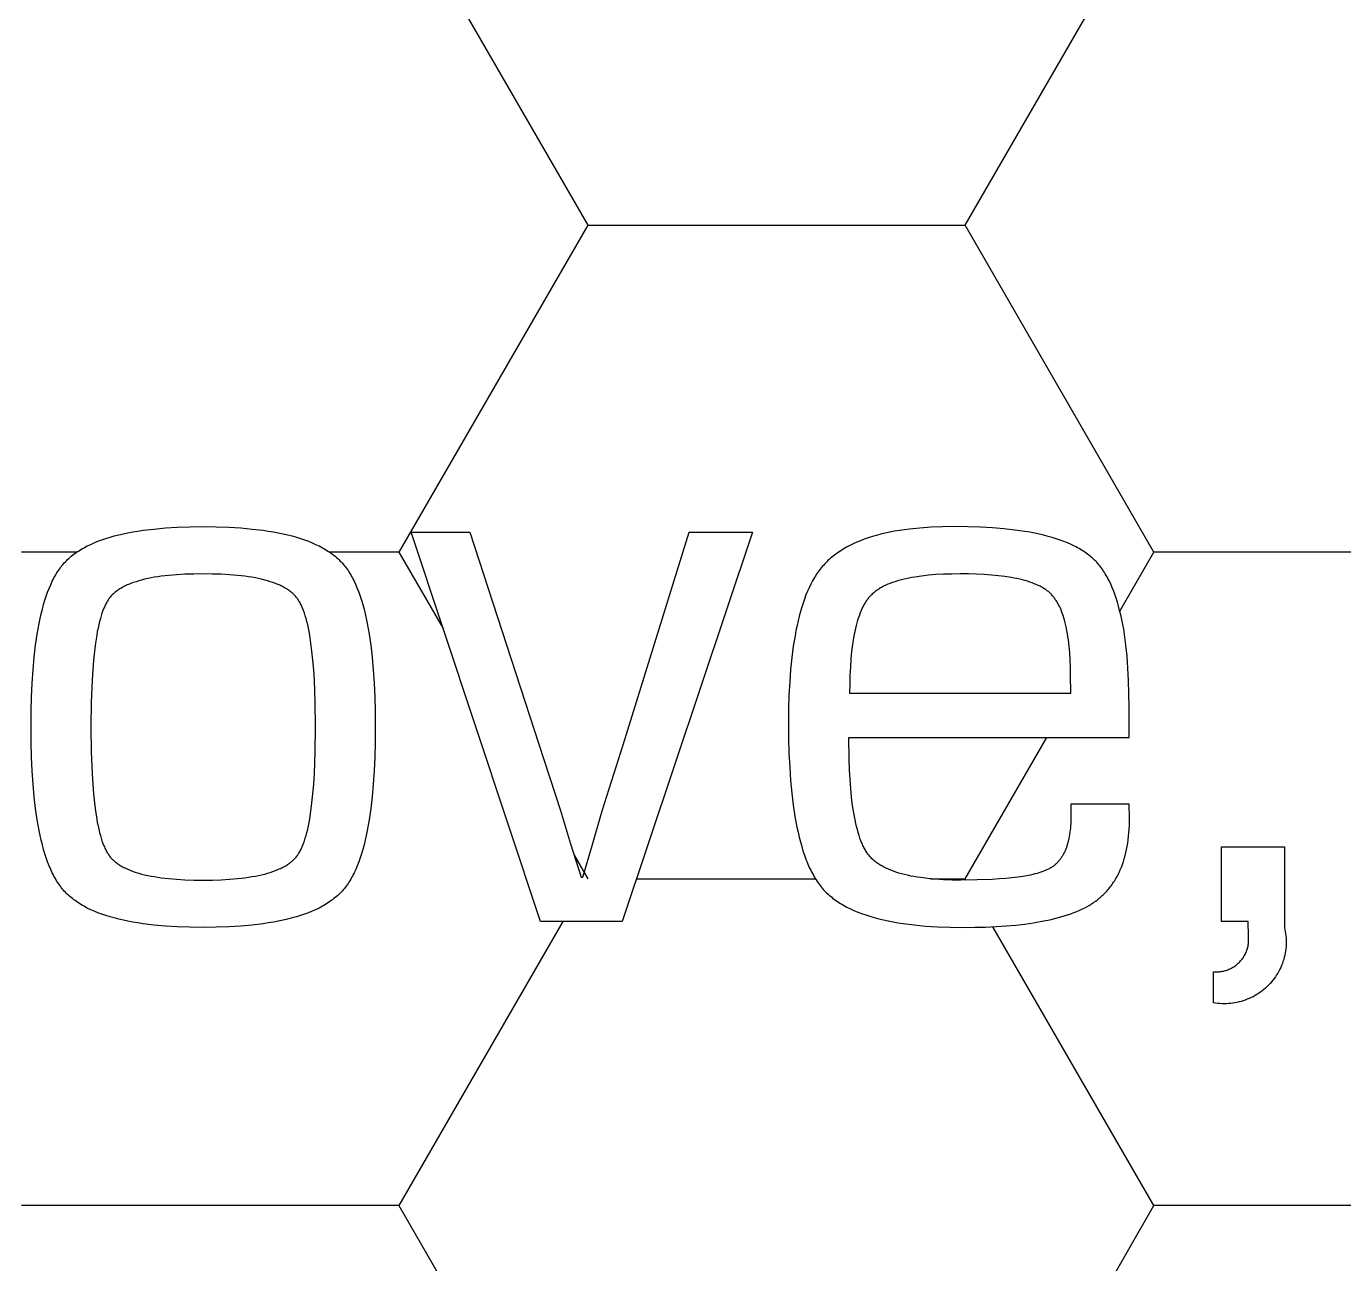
# Model space of a CAD drawing. Header units: millimetres. Extents: x 0 to 80, y 0 to 69.3.
# Drawn here: x 35.46 to 45.93, y 10.82 to 20.66 of the extents above; entities that cross this region are included whole.
import ezdxf

# ---------------------------------------------------------------- set-up
doc = ezdxf.new("R2010")
doc.units = ezdxf.units.MM
doc.header["$MEASUREMENT"] = 0
doc.layers.add('HEX_BACKGROUND', color=3, linetype='CONTINUOUS')
doc.layers.add('TEXT', color=5, linetype='CONTINUOUS')

msp = doc.modelspace()

# ---------------------------------------------------------------- linework, layer by layer
at = {"layer": 'HEX_BACKGROUND'}
for p, q in [((38.419, 21.68), (39.92, 19.08)), ((42.923, 19.08), (44.424, 21.68)), ((39.92, 19.08), (38.419, 16.48)), ((39.92, 19.08), (42.923, 19.08)), ((44.424, 16.48), (42.923, 19.08)), ((35.858, 16.48), (35.417, 16.48)), ((38.419, 16.48), (37.866, 16.48)), ((38.419, 16.48), (38.77, 15.872)), ((44.153, 16.01), (44.424, 16.48)), ((47.426, 16.48), (44.424, 16.48)), ((42.923, 13.88), (43.571, 15.003)), ((39.812, 14.067), (39.92, 13.88)), ((40.309, 13.88), (41.731, 13.88)), ((42.646, 13.88), (42.923, 13.88)), ((42.929, 13.869), (42.923, 13.88)), ((39.723, 13.539), (38.419, 11.28)), ((44.424, 11.28), (43.143, 13.499)), ((38.419, 11.28), (35.417, 11.28)), ((38.419, 11.28), (39.92, 8.68)), ((43.868, 10.317), (44.424, 11.28)), ((47.426, 11.28), (44.424, 11.28))]:
    msp.add_line(p, q, dxfattribs=at)
at = {"layer": 'TEXT'}
for p, q in [((36.384, 16.653), (36.47, 16.663)), ((36.47, 16.663), (36.561, 16.672)), ((36.561, 16.672), (36.656, 16.677)), ((36.656, 16.677), (36.756, 16.681)), ((36.756, 16.681), (36.861, 16.682)), ((36.861, 16.682), (36.966, 16.681)), ((36.966, 16.681), (37.066, 16.677)), ((37.066, 16.677), (37.161, 16.672)), ((37.161, 16.672), (37.252, 16.663)), ((37.252, 16.663), (37.338, 16.653)), ((42.48, 16.662), (42.439, 16.657)), ((42.563, 16.671), (42.48, 16.662)), ((42.651, 16.677), (42.563, 16.671)), ((42.743, 16.681), (42.651, 16.677)), ((42.839, 16.682), (42.743, 16.681)), ((42.944, 16.681), (42.839, 16.682)), ((43.044, 16.678), (42.944, 16.681)), ((43.14, 16.672), (43.044, 16.678)), ((43.23, 16.665), (43.14, 16.672)), ((43.317, 16.655), (43.23, 16.665)), ((35.968, 16.541), (35.996, 16.554)), ((35.996, 16.554), (36.025, 16.566)), ((36.025, 16.566), (36.056, 16.577)), ((36.056, 16.577), (36.088, 16.588)), ((36.088, 16.588), (36.121, 16.598)), ((36.121, 16.598), (36.155, 16.608)), ((36.155, 16.608), (36.19, 16.617)), ((36.19, 16.617), (36.227, 16.625)), ((36.227, 16.625), (36.264, 16.633)), ((36.264, 16.633), (36.303, 16.64)), ((36.303, 16.64), (36.343, 16.647)), ((36.343, 16.647), (36.384, 16.653)), ((37.338, 16.653), (37.38, 16.647)), ((37.38, 16.647), (37.42, 16.64)), ((37.42, 16.64), (37.459, 16.633)), ((37.459, 16.633), (37.497, 16.625)), ((37.497, 16.625), (37.533, 16.617)), ((37.533, 16.617), (37.569, 16.608)), ((37.569, 16.608), (37.603, 16.598)), ((37.603, 16.598), (37.636, 16.588)), ((37.636, 16.588), (37.668, 16.577)), ((37.668, 16.577), (37.699, 16.566)), ((37.699, 16.566), (37.728, 16.554)), ((37.728, 16.554), (37.756, 16.541)), ((39.544, 13.539), (38.517, 16.637)), ((38.517, 16.637), (38.983, 16.637)), ((38.983, 16.637), (39.531, 14.952)), ((41.232, 16.637), (40.195, 13.539)), ((40.202, 14.945), (40.727, 16.637)), ((40.727, 16.637), (41.232, 16.637)), ((42.06, 16.558), (42.032, 16.545)), ((42.09, 16.57), (42.06, 16.558)), ((42.12, 16.582), (42.09, 16.57)), ((42.152, 16.592), (42.12, 16.582)), ((42.184, 16.603), (42.152, 16.592)), ((42.217, 16.612), (42.184, 16.603)), ((42.252, 16.621), (42.217, 16.612)), ((42.287, 16.63), (42.252, 16.621)), ((42.324, 16.637), (42.287, 16.63)), ((42.361, 16.645), (42.324, 16.637)), ((42.4, 16.651), (42.361, 16.645)), ((42.439, 16.657), (42.4, 16.651)), ((43.398, 16.643), (43.317, 16.655)), ((43.437, 16.637), (43.398, 16.643)), ((43.475, 16.629), (43.437, 16.637)), ((43.512, 16.622), (43.475, 16.629)), ((43.548, 16.613), (43.512, 16.622)), ((43.582, 16.604), (43.548, 16.613)), ((43.615, 16.595), (43.582, 16.604)), ((43.647, 16.585), (43.615, 16.595)), ((43.678, 16.574), (43.647, 16.585)), ((43.708, 16.563), (43.678, 16.574)), ((43.737, 16.552), (43.708, 16.563)), ((35.812, 16.446), (35.822, 16.454)), ((35.822, 16.454), (35.833, 16.462)), ((35.833, 16.462), (35.844, 16.47)), ((35.844, 16.47), (35.855, 16.478)), ((35.855, 16.478), (35.866, 16.485)), ((35.866, 16.485), (35.878, 16.493)), ((35.878, 16.493), (35.89, 16.5)), ((35.89, 16.5), (35.902, 16.507)), ((35.902, 16.507), (35.915, 16.514)), ((35.915, 16.514), (35.927, 16.521)), ((35.927, 16.521), (35.94, 16.528)), ((35.94, 16.528), (35.968, 16.541)), ((37.756, 16.541), (37.784, 16.528)), ((37.784, 16.528), (37.797, 16.521)), ((37.797, 16.521), (37.81, 16.514)), ((37.81, 16.514), (37.822, 16.507)), ((37.822, 16.507), (37.835, 16.5)), ((37.835, 16.5), (37.846, 16.493)), ((37.846, 16.493), (37.858, 16.485)), ((37.858, 16.485), (37.87, 16.478)), ((37.87, 16.478), (37.881, 16.47)), ((37.881, 16.47), (37.891, 16.462)), ((37.891, 16.462), (37.902, 16.454)), ((37.902, 16.454), (37.912, 16.446)), ((41.883, 16.456), (41.872, 16.447)), ((41.894, 16.464), (41.883, 16.456)), ((41.905, 16.472), (41.894, 16.464)), ((41.917, 16.48), (41.905, 16.472)), ((41.929, 16.488), (41.917, 16.48)), ((41.941, 16.496), (41.929, 16.488)), ((41.953, 16.503), (41.941, 16.496)), ((41.966, 16.511), (41.953, 16.503)), ((41.978, 16.518), (41.966, 16.511)), ((42.005, 16.532), (41.978, 16.518)), ((42.032, 16.545), (42.005, 16.532)), ((43.765, 16.54), (43.737, 16.552)), ((43.791, 16.527), (43.765, 16.54)), ((43.804, 16.521), (43.791, 16.527)), ((43.816, 16.514), (43.804, 16.521)), ((43.828, 16.507), (43.816, 16.514)), ((43.84, 16.5), (43.828, 16.507)), ((43.852, 16.493), (43.84, 16.5)), ((43.863, 16.486), (43.852, 16.493)), ((43.874, 16.479), (43.863, 16.486)), ((43.885, 16.471), (43.874, 16.479)), ((43.896, 16.464), (43.885, 16.471)), ((43.906, 16.456), (43.896, 16.464)), ((43.916, 16.448), (43.906, 16.456)), ((35.718, 16.344), (35.726, 16.354)), ((35.726, 16.354), (35.733, 16.365)), ((35.733, 16.365), (35.741, 16.374)), ((35.741, 16.374), (35.749, 16.384)), ((35.749, 16.384), (35.757, 16.393)), ((35.757, 16.393), (35.766, 16.402)), ((35.766, 16.402), (35.774, 16.411)), ((35.774, 16.411), (35.783, 16.42)), ((35.783, 16.42), (35.793, 16.429)), ((35.793, 16.429), (35.802, 16.437)), ((35.802, 16.437), (35.812, 16.446)), ((37.912, 16.446), (37.922, 16.437)), ((37.922, 16.437), (37.932, 16.429)), ((37.932, 16.429), (37.941, 16.42)), ((37.941, 16.42), (37.95, 16.411)), ((37.95, 16.411), (37.959, 16.402)), ((37.959, 16.402), (37.967, 16.393)), ((37.967, 16.393), (37.975, 16.384)), ((37.975, 16.384), (37.983, 16.374)), ((37.983, 16.374), (37.991, 16.365)), ((37.991, 16.365), (37.999, 16.354)), ((37.999, 16.354), (38.006, 16.344)), ((41.778, 16.354), (41.77, 16.344)), ((41.786, 16.364), (41.778, 16.354)), ((41.795, 16.374), (41.786, 16.364)), ((41.804, 16.384), (41.795, 16.374)), ((41.813, 16.394), (41.804, 16.384)), ((41.822, 16.403), (41.813, 16.394)), ((41.831, 16.412), (41.822, 16.403)), ((41.841, 16.421), (41.831, 16.412)), ((41.851, 16.43), (41.841, 16.421)), ((41.862, 16.439), (41.851, 16.43)), ((41.872, 16.447), (41.862, 16.439)), ((43.925, 16.44), (43.916, 16.448)), ((43.934, 16.432), (43.925, 16.44)), ((43.944, 16.424), (43.934, 16.432)), ((43.952, 16.415), (43.944, 16.424)), ((43.961, 16.407), (43.952, 16.415)), ((43.969, 16.398), (43.961, 16.407)), ((43.977, 16.389), (43.969, 16.398)), ((43.985, 16.379), (43.977, 16.389)), ((43.993, 16.37), (43.985, 16.379)), ((44.001, 16.36), (43.993, 16.37)), ((44.008, 16.35), (44.001, 16.36)), ((44.016, 16.339), (44.008, 16.35)), ((35.649, 16.22), (35.662, 16.247)), ((35.662, 16.247), (35.669, 16.261)), ((35.669, 16.261), (35.675, 16.274)), ((35.675, 16.274), (35.682, 16.286)), ((35.682, 16.286), (35.689, 16.298)), ((35.689, 16.298), (35.696, 16.31)), ((35.696, 16.31), (35.703, 16.322)), ((35.703, 16.322), (35.711, 16.333)), ((35.711, 16.333), (35.718, 16.344)), ((36.328, 16.244), (36.306, 16.237)), ((36.35, 16.251), (36.328, 16.244)), ((36.372, 16.257), (36.35, 16.251)), ((36.396, 16.263), (36.372, 16.257)), ((36.421, 16.269), (36.396, 16.263)), ((36.447, 16.274), (36.421, 16.269)), ((36.473, 16.279), (36.447, 16.274)), ((36.5, 16.283), (36.473, 16.279)), ((36.529, 16.287), (36.5, 16.283)), ((36.588, 16.294), (36.529, 16.287)), ((36.651, 16.299), (36.588, 16.294)), ((36.717, 16.303), (36.651, 16.299)), ((36.787, 16.305), (36.717, 16.303)), ((36.861, 16.306), (36.787, 16.305)), ((36.935, 16.305), (36.861, 16.306)), ((37.005, 16.303), (36.935, 16.305)), ((37.072, 16.299), (37.005, 16.303)), ((37.135, 16.294), (37.072, 16.299)), ((37.194, 16.287), (37.135, 16.294)), ((37.223, 16.283), (37.194, 16.287)), ((37.25, 16.279), (37.223, 16.283)), ((37.277, 16.274), (37.25, 16.279)), ((37.302, 16.269), (37.277, 16.274)), ((37.327, 16.263), (37.302, 16.269)), ((37.351, 16.257), (37.327, 16.263)), ((37.374, 16.251), (37.351, 16.257)), ((37.396, 16.244), (37.374, 16.251)), ((37.417, 16.237), (37.396, 16.244)), ((38.006, 16.344), (38.014, 16.333)), ((38.014, 16.333), (38.021, 16.322)), ((38.021, 16.322), (38.028, 16.31)), ((38.028, 16.31), (38.035, 16.298)), ((38.035, 16.298), (38.042, 16.286)), ((38.042, 16.286), (38.049, 16.274)), ((38.049, 16.274), (38.056, 16.261)), ((38.056, 16.261), (38.062, 16.247)), ((38.062, 16.247), (38.075, 16.22)), ((41.709, 16.25), (41.695, 16.224)), ((41.716, 16.263), (41.709, 16.25)), ((41.723, 16.276), (41.716, 16.263)), ((41.731, 16.288), (41.723, 16.276)), ((41.738, 16.3), (41.731, 16.288)), ((41.746, 16.311), (41.738, 16.3)), ((41.754, 16.322), (41.746, 16.311)), ((41.762, 16.333), (41.754, 16.322)), ((41.77, 16.344), (41.762, 16.333)), ((42.364, 16.244), (42.344, 16.237)), ((42.384, 16.25), (42.364, 16.244)), ((42.406, 16.256), (42.384, 16.25)), ((42.427, 16.262), (42.406, 16.256)), ((42.45, 16.267), (42.427, 16.262)), ((42.474, 16.272), (42.45, 16.267)), ((42.498, 16.277), (42.474, 16.272)), ((42.523, 16.281), (42.498, 16.277)), ((42.575, 16.289), (42.523, 16.281)), ((42.63, 16.295), (42.575, 16.289)), ((42.689, 16.3), (42.63, 16.295)), ((42.75, 16.303), (42.689, 16.3)), ((42.814, 16.305), (42.75, 16.303)), ((42.882, 16.306), (42.814, 16.305)), ((42.949, 16.306), (42.882, 16.306)), ((43.013, 16.304), (42.949, 16.306)), ((43.074, 16.301), (43.013, 16.304)), ((43.132, 16.297), (43.074, 16.301)), ((43.187, 16.291), (43.132, 16.297)), ((43.239, 16.285), (43.187, 16.291)), ((43.288, 16.277), (43.239, 16.285)), ((43.311, 16.273), (43.288, 16.277)), ((43.334, 16.268), (43.311, 16.273)), ((43.356, 16.264), (43.334, 16.268)), ((43.377, 16.258), (43.356, 16.264)), ((43.397, 16.253), (43.377, 16.258)), ((43.417, 16.247), (43.397, 16.253)), ((43.436, 16.241), (43.417, 16.247)), ((43.454, 16.235), (43.436, 16.241)), ((44.023, 16.328), (44.016, 16.339)), ((44.03, 16.317), (44.023, 16.328)), ((44.037, 16.306), (44.03, 16.317)), ((44.044, 16.294), (44.037, 16.306)), ((44.051, 16.282), (44.044, 16.294)), ((44.058, 16.27), (44.051, 16.282)), ((44.064, 16.257), (44.058, 16.27)), ((44.077, 16.231), (44.064, 16.257)), ((35.614, 16.129), (35.625, 16.161)), ((35.625, 16.161), (35.637, 16.191)), ((35.637, 16.191), (35.649, 16.22)), ((36.139, 16.14), (36.133, 16.134)), ((36.145, 16.145), (36.139, 16.14)), ((36.151, 16.151), (36.145, 16.145)), ((36.157, 16.156), (36.151, 16.151)), ((36.163, 16.161), (36.157, 16.156)), ((36.17, 16.167), (36.163, 16.161)), ((36.177, 16.172), (36.17, 16.167)), ((36.184, 16.177), (36.177, 16.172)), ((36.191, 16.182), (36.184, 16.177)), ((36.199, 16.186), (36.191, 16.182)), ((36.206, 16.191), (36.199, 16.186)), ((36.214, 16.196), (36.206, 16.191)), ((36.223, 16.2), (36.214, 16.196)), ((36.231, 16.205), (36.223, 16.2)), ((36.24, 16.209), (36.231, 16.205)), ((36.249, 16.213), (36.24, 16.209)), ((36.258, 16.218), (36.249, 16.213)), ((36.267, 16.222), (36.258, 16.218)), ((36.286, 16.23), (36.267, 16.222)), ((36.306, 16.237), (36.286, 16.23)), ((37.438, 16.23), (37.417, 16.237)), ((37.457, 16.222), (37.438, 16.23)), ((37.466, 16.218), (37.457, 16.222)), ((37.476, 16.213), (37.466, 16.218)), ((37.484, 16.209), (37.476, 16.213)), ((37.493, 16.205), (37.484, 16.209)), ((37.502, 16.2), (37.493, 16.205)), ((37.51, 16.196), (37.502, 16.2)), ((37.518, 16.191), (37.51, 16.196)), ((37.526, 16.186), (37.518, 16.191)), ((37.533, 16.182), (37.526, 16.186)), ((37.54, 16.177), (37.533, 16.182)), ((37.548, 16.172), (37.54, 16.177)), ((37.554, 16.167), (37.548, 16.172)), ((37.561, 16.161), (37.554, 16.167)), ((37.568, 16.156), (37.561, 16.161)), ((37.574, 16.151), (37.568, 16.156)), ((37.58, 16.145), (37.574, 16.151)), ((37.585, 16.14), (37.58, 16.145)), ((37.591, 16.134), (37.585, 16.14)), ((38.075, 16.22), (38.087, 16.191)), ((38.087, 16.191), (38.099, 16.161)), ((38.099, 16.161), (38.11, 16.129)), ((41.656, 16.138), (41.644, 16.106)), ((41.669, 16.168), (41.656, 16.138)), ((41.681, 16.196), (41.669, 16.168)), ((41.695, 16.224), (41.681, 16.196)), ((42.172, 16.135), (42.167, 16.13)), ((42.178, 16.14), (42.172, 16.135)), ((42.183, 16.146), (42.178, 16.14)), ((42.189, 16.151), (42.183, 16.146)), ((42.195, 16.156), (42.189, 16.151)), ((42.201, 16.161), (42.195, 16.156)), ((42.207, 16.166), (42.201, 16.161)), ((42.214, 16.171), (42.207, 16.166)), ((42.221, 16.176), (42.214, 16.171)), ((42.228, 16.18), (42.221, 16.176)), ((42.235, 16.185), (42.228, 16.18)), ((42.242, 16.19), (42.235, 16.185)), ((42.249, 16.194), (42.242, 16.19)), ((42.257, 16.198), (42.249, 16.194)), ((42.265, 16.203), (42.257, 16.198)), ((42.273, 16.207), (42.265, 16.203)), ((42.29, 16.215), (42.273, 16.207)), ((42.307, 16.223), (42.29, 16.215)), ((42.325, 16.23), (42.307, 16.223)), ((42.344, 16.237), (42.325, 16.23)), ((43.471, 16.228), (43.454, 16.235)), ((43.488, 16.221), (43.471, 16.228)), ((43.504, 16.214), (43.488, 16.221)), ((43.512, 16.21), (43.504, 16.214)), ((43.519, 16.207), (43.512, 16.21)), ((43.526, 16.203), (43.519, 16.207)), ((43.534, 16.199), (43.526, 16.203)), ((43.54, 16.195), (43.534, 16.199)), ((43.547, 16.191), (43.54, 16.195)), ((43.554, 16.187), (43.547, 16.191)), ((43.56, 16.182), (43.554, 16.187)), ((43.566, 16.178), (43.56, 16.182)), ((43.572, 16.174), (43.566, 16.178)), ((43.578, 16.169), (43.572, 16.174)), ((43.584, 16.165), (43.578, 16.169)), ((43.589, 16.16), (43.584, 16.165)), ((43.595, 16.155), (43.589, 16.16)), ((43.6, 16.151), (43.595, 16.155)), ((43.605, 16.146), (43.6, 16.151)), ((43.61, 16.141), (43.605, 16.146)), ((43.615, 16.135), (43.61, 16.141)), ((43.619, 16.13), (43.615, 16.135)), ((44.089, 16.203), (44.077, 16.231)), ((44.101, 16.175), (44.089, 16.203)), ((44.112, 16.145), (44.101, 16.175)), ((44.123, 16.114), (44.112, 16.145)), ((35.583, 16.026), (35.593, 16.062)), ((35.593, 16.062), (35.603, 16.096)), ((35.603, 16.096), (35.614, 16.129)), ((36.072, 16.033), (36.065, 16.014)), ((36.076, 16.042), (36.072, 16.033)), ((36.08, 16.051), (36.076, 16.042)), ((36.084, 16.06), (36.08, 16.051)), ((36.088, 16.068), (36.084, 16.06)), ((36.092, 16.076), (36.088, 16.068)), ((36.096, 16.083), (36.092, 16.076)), ((36.1, 16.09), (36.096, 16.083)), ((36.105, 16.097), (36.1, 16.09)), ((36.109, 16.104), (36.105, 16.097)), ((36.114, 16.11), (36.109, 16.104)), ((36.118, 16.116), (36.114, 16.11)), ((36.123, 16.122), (36.118, 16.116)), ((36.128, 16.128), (36.123, 16.122)), ((36.133, 16.134), (36.128, 16.128)), ((37.596, 16.128), (37.591, 16.134)), ((37.601, 16.122), (37.596, 16.128)), ((37.606, 16.116), (37.601, 16.122)), ((37.611, 16.11), (37.606, 16.116)), ((37.615, 16.104), (37.611, 16.11)), ((37.62, 16.097), (37.615, 16.104)), ((37.624, 16.09), (37.62, 16.097)), ((37.628, 16.083), (37.624, 16.09)), ((37.632, 16.076), (37.628, 16.083)), ((37.637, 16.068), (37.632, 16.076)), ((37.641, 16.06), (37.637, 16.068)), ((37.645, 16.051), (37.641, 16.06)), ((37.648, 16.042), (37.645, 16.051)), ((37.652, 16.033), (37.648, 16.042)), ((37.66, 16.014), (37.652, 16.033)), ((38.11, 16.129), (38.121, 16.096)), ((38.121, 16.096), (38.131, 16.062)), ((38.131, 16.062), (38.141, 16.026)), ((41.622, 16.041), (41.612, 16.006)), ((41.633, 16.074), (41.622, 16.041)), ((41.644, 16.106), (41.633, 16.074)), ((42.103, 16.032), (42.095, 16.015)), ((42.107, 16.04), (42.103, 16.032)), ((42.111, 16.049), (42.107, 16.04)), ((42.116, 16.056), (42.111, 16.049)), ((42.12, 16.064), (42.116, 16.056)), ((42.124, 16.072), (42.12, 16.064)), ((42.129, 16.079), (42.124, 16.072)), ((42.133, 16.086), (42.129, 16.079)), ((42.138, 16.093), (42.133, 16.086)), ((42.142, 16.099), (42.138, 16.093)), ((42.147, 16.106), (42.142, 16.099)), ((42.152, 16.112), (42.147, 16.106)), ((42.157, 16.118), (42.152, 16.112)), ((42.162, 16.124), (42.157, 16.118)), ((42.167, 16.13), (42.162, 16.124)), ((43.624, 16.124), (43.619, 16.13)), ((43.629, 16.118), (43.624, 16.124)), ((43.633, 16.112), (43.629, 16.118)), ((43.638, 16.106), (43.633, 16.112)), ((43.642, 16.1), (43.638, 16.106)), ((43.646, 16.093), (43.642, 16.1)), ((43.651, 16.087), (43.646, 16.093)), ((43.655, 16.08), (43.651, 16.087)), ((43.659, 16.073), (43.655, 16.08)), ((43.663, 16.065), (43.659, 16.073)), ((43.667, 16.058), (43.663, 16.065)), ((43.671, 16.051), (43.667, 16.058)), ((43.674, 16.043), (43.671, 16.051)), ((43.682, 16.027), (43.674, 16.043)), ((44.133, 16.082), (44.123, 16.114)), ((44.142, 16.049), (44.133, 16.082)), ((44.151, 16.014), (44.142, 16.049)), ((35.557, 15.911), (35.565, 15.951)), ((35.565, 15.951), (35.574, 15.989)), ((35.574, 15.989), (35.583, 16.026)), ((36.038, 15.926), (36.032, 15.901)), ((36.044, 15.95), (36.038, 15.926)), ((36.051, 15.973), (36.044, 15.95)), ((36.057, 15.994), (36.051, 15.973)), ((36.065, 16.014), (36.057, 15.994)), ((37.667, 15.994), (37.66, 16.014)), ((37.674, 15.973), (37.667, 15.994)), ((37.68, 15.95), (37.674, 15.973)), ((37.687, 15.926), (37.68, 15.95)), ((37.693, 15.901), (37.687, 15.926)), ((38.141, 16.026), (38.15, 15.989)), ((38.15, 15.989), (38.159, 15.951)), ((38.159, 15.951), (38.167, 15.911)), ((41.593, 15.933), (41.585, 15.895)), ((41.602, 15.97), (41.593, 15.933)), ((41.612, 16.006), (41.602, 15.97)), ((42.067, 15.938), (42.061, 15.917)), ((42.074, 15.959), (42.067, 15.938)), ((42.081, 15.978), (42.074, 15.959)), ((42.088, 15.997), (42.081, 15.978)), ((42.095, 16.015), (42.088, 15.997)), ((43.689, 16.01), (43.682, 16.027)), ((43.695, 15.993), (43.689, 16.01)), ((43.702, 15.975), (43.695, 15.993)), ((43.707, 15.956), (43.702, 15.975)), ((43.713, 15.937), (43.707, 15.956)), ((43.718, 15.917), (43.713, 15.937)), ((44.16, 15.979), (44.151, 16.014)), ((44.168, 15.942), (44.16, 15.979)), ((44.176, 15.904), (44.168, 15.942)), ((35.529, 15.738), (35.542, 15.827)), ((35.542, 15.827), (35.557, 15.911)), ((36.02, 15.847), (36.015, 15.818)), ((36.026, 15.874), (36.02, 15.847)), ((36.032, 15.901), (36.026, 15.874)), ((37.699, 15.874), (37.693, 15.901)), ((37.704, 15.847), (37.699, 15.874)), ((37.709, 15.818), (37.704, 15.847)), ((38.167, 15.911), (38.182, 15.827)), ((38.182, 15.827), (38.195, 15.738)), ((41.576, 15.855), (41.569, 15.814)), ((41.585, 15.895), (41.576, 15.855)), ((42.039, 15.823), (42.035, 15.798)), ((42.044, 15.848), (42.039, 15.823)), ((42.05, 15.872), (42.044, 15.848)), ((42.055, 15.895), (42.05, 15.872)), ((42.061, 15.917), (42.055, 15.895)), ((43.723, 15.896), (43.718, 15.917)), ((43.728, 15.875), (43.723, 15.896)), ((43.732, 15.853), (43.728, 15.875)), ((43.737, 15.83), (43.732, 15.853)), ((43.74, 15.806), (43.737, 15.83)), ((44.183, 15.865), (44.176, 15.904)), ((44.189, 15.824), (44.183, 15.865)), ((44.2, 15.74), (44.189, 15.824)), ((35.518, 15.643), (35.529, 15.738)), ((36.005, 15.756), (35.997, 15.69)), ((36.015, 15.818), (36.005, 15.756)), ((37.719, 15.756), (37.709, 15.818)), ((37.727, 15.69), (37.719, 15.756)), ((38.195, 15.738), (38.206, 15.643)), ((41.555, 15.73), (41.544, 15.64)), ((41.569, 15.814), (41.555, 15.73)), ((42.026, 15.745), (42.019, 15.688)), ((42.035, 15.798), (42.026, 15.745)), ((43.744, 15.782), (43.74, 15.806)), ((43.749, 15.732), (43.744, 15.782)), ((43.754, 15.678), (43.749, 15.732)), ((44.21, 15.651), (44.2, 15.74)), ((35.509, 15.543), (35.518, 15.643)), ((35.99, 15.619), (35.984, 15.543)), ((35.997, 15.69), (35.99, 15.619)), ((37.735, 15.619), (37.727, 15.69)), ((37.741, 15.543), (37.735, 15.619)), ((38.206, 15.643), (38.215, 15.543)), ((41.544, 15.64), (41.534, 15.545)), ((42.014, 15.629), (42.009, 15.565)), ((42.019, 15.688), (42.014, 15.629)), ((43.757, 15.623), (43.754, 15.678)), ((43.759, 15.564), (43.757, 15.623)), ((44.217, 15.557), (44.21, 15.651)), ((35.502, 15.437), (35.509, 15.543)), ((35.984, 15.543), (35.978, 15.461)), ((37.746, 15.461), (37.741, 15.543)), ((38.215, 15.543), (38.222, 15.437)), ((41.534, 15.545), (41.527, 15.446)), ((42.009, 15.565), (42.006, 15.499)), ((43.76, 15.502), (43.759, 15.564)), ((44.222, 15.458), (44.217, 15.557)), ((35.497, 15.326), (35.502, 15.437)), ((35.978, 15.461), (35.972, 15.284)), ((37.753, 15.284), (37.746, 15.461)), ((38.222, 15.437), (38.227, 15.326)), ((41.527, 15.446), (41.521, 15.342)), ((42.004, 15.43), (42.003, 15.357)), ((42.006, 15.499), (42.004, 15.43)), ((43.763, 15.357), (43.76, 15.502)), ((44.225, 15.355), (44.222, 15.458)), ((35.494, 15.21), (35.497, 15.326)), ((38.227, 15.326), (38.23, 15.21)), ((41.521, 15.342), (41.518, 15.234)), ((42.003, 15.357), (43.763, 15.357)), ((44.226, 15.246), (44.225, 15.355)), ((35.494, 14.966), (35.494, 15.21)), ((35.972, 15.284), (35.969, 15.088)), ((37.755, 15.088), (37.753, 15.284)), ((38.23, 15.21), (38.23, 14.966)), ((41.518, 15.234), (41.517, 15.12)), ((44.226, 15.003), (44.226, 15.246)), ((35.969, 15.088), (35.972, 14.891)), ((37.753, 14.891), (37.755, 15.088)), ((41.517, 15.12), (41.518, 14.998)), ((41.518, 14.998), (41.521, 14.881)), ((41.999, 14.829), (41.997, 15.003)), ((41.997, 15.003), (44.226, 15.003)), ((35.497, 14.849), (35.494, 14.966)), ((35.972, 14.891), (35.978, 14.714)), ((37.746, 14.714), (37.753, 14.891)), ((38.23, 14.966), (38.227, 14.849)), ((39.531, 14.952), (39.703, 14.423)), ((40.036, 14.42), (40.202, 14.945)), ((41.521, 14.881), (41.527, 14.769)), ((35.502, 14.738), (35.497, 14.849)), ((38.227, 14.849), (38.222, 14.738)), ((42.002, 14.747), (41.999, 14.829)), ((35.509, 14.632), (35.502, 14.738)), ((35.978, 14.714), (35.984, 14.633)), ((37.741, 14.633), (37.746, 14.714)), ((38.222, 14.738), (38.215, 14.632)), ((41.527, 14.769), (41.534, 14.662)), ((42.007, 14.67), (42.002, 14.747)), ((42.012, 14.598), (42.007, 14.67)), ((35.518, 14.532), (35.509, 14.632)), ((35.984, 14.633), (35.99, 14.557)), ((37.735, 14.557), (37.741, 14.633)), ((38.215, 14.632), (38.206, 14.532)), ((41.534, 14.662), (41.543, 14.561)), ((42.019, 14.529), (42.012, 14.598)), ((35.529, 14.438), (35.518, 14.532)), ((35.99, 14.557), (35.997, 14.485)), ((35.997, 14.485), (36.005, 14.419)), ((37.719, 14.419), (37.727, 14.485)), ((37.727, 14.485), (37.735, 14.557)), ((38.206, 14.532), (38.195, 14.438)), ((41.543, 14.561), (41.555, 14.466)), ((41.555, 14.466), (41.568, 14.376)), ((42.027, 14.464), (42.019, 14.529)), ((42.036, 14.404), (42.027, 14.464)), ((43.763, 14.475), (43.763, 14.378)), ((44.226, 14.475), (43.763, 14.475)), ((44.23, 14.362), (44.226, 14.475)), ((35.542, 14.348), (35.529, 14.438)), ((36.005, 14.419), (36.015, 14.357)), ((36.015, 14.357), (36.02, 14.329)), ((37.704, 14.329), (37.709, 14.357)), ((37.709, 14.357), (37.719, 14.419)), ((38.195, 14.438), (38.182, 14.348)), ((39.703, 14.423), (39.784, 14.158)), ((39.959, 14.154), (40.036, 14.42)), ((41.568, 14.376), (41.576, 14.333)), ((42.047, 14.348), (42.036, 14.404)), ((43.763, 14.378), (43.762, 14.339)), ((44.229, 14.332), (44.23, 14.362)), ((35.557, 14.265), (35.542, 14.348)), ((35.565, 14.225), (35.557, 14.265)), ((36.02, 14.329), (36.026, 14.301)), ((36.026, 14.301), (36.032, 14.275)), ((36.032, 14.275), (36.038, 14.249)), ((36.038, 14.249), (36.044, 14.225)), ((37.68, 14.225), (37.687, 14.249)), ((37.687, 14.249), (37.693, 14.275)), ((37.693, 14.275), (37.699, 14.301)), ((37.699, 14.301), (37.704, 14.329)), ((38.167, 14.265), (38.159, 14.225)), ((38.182, 14.348), (38.167, 14.265)), ((41.576, 14.333), (41.584, 14.291)), ((41.584, 14.291), (41.593, 14.251)), ((41.593, 14.251), (41.602, 14.211)), ((42.052, 14.321), (42.047, 14.348)), ((42.058, 14.296), (42.052, 14.321)), ((42.065, 14.271), (42.058, 14.296)), ((42.071, 14.248), (42.065, 14.271)), ((43.755, 14.25), (43.753, 14.233)), ((43.757, 14.267), (43.755, 14.25)), ((43.759, 14.284), (43.757, 14.267)), ((43.76, 14.302), (43.759, 14.284)), ((43.762, 14.32), (43.76, 14.302)), ((43.762, 14.339), (43.762, 14.32)), ((44.225, 14.246), (44.227, 14.274)), ((44.227, 14.274), (44.229, 14.303)), ((44.229, 14.303), (44.229, 14.332)), ((35.574, 14.186), (35.565, 14.225)), ((35.583, 14.149), (35.574, 14.186)), ((35.593, 14.113), (35.583, 14.149)), ((36.044, 14.225), (36.051, 14.203)), ((36.051, 14.203), (36.057, 14.181)), ((36.057, 14.181), (36.065, 14.161)), ((36.065, 14.161), (36.072, 14.142)), ((37.652, 14.142), (37.66, 14.161)), ((37.66, 14.161), (37.667, 14.181)), ((37.667, 14.181), (37.674, 14.203)), ((37.674, 14.203), (37.68, 14.225)), ((38.141, 14.149), (38.131, 14.113)), ((38.15, 14.186), (38.141, 14.149)), ((38.159, 14.225), (38.15, 14.186)), ((39.784, 14.158), (39.868, 13.892)), ((39.881, 13.892), (39.959, 14.154)), ((41.602, 14.211), (41.612, 14.174)), ((41.612, 14.174), (41.622, 14.137)), ((42.078, 14.225), (42.071, 14.248)), ((42.085, 14.204), (42.078, 14.225)), ((42.093, 14.183), (42.085, 14.204)), ((42.101, 14.164), (42.093, 14.183)), ((42.105, 14.155), (42.101, 14.164)), ((42.109, 14.146), (42.105, 14.155)), ((42.113, 14.137), (42.109, 14.146)), ((43.736, 14.157), (43.732, 14.143)), ((43.74, 14.171), (43.736, 14.157)), ((43.744, 14.186), (43.74, 14.171)), ((43.747, 14.201), (43.744, 14.186)), ((43.75, 14.217), (43.747, 14.201)), ((43.753, 14.233), (43.75, 14.217)), ((44.211, 14.138), (44.216, 14.164)), ((44.216, 14.164), (44.219, 14.191)), ((44.219, 14.191), (44.222, 14.218)), ((44.222, 14.218), (44.225, 14.246)), ((35.603, 14.079), (35.593, 14.113)), ((35.614, 14.046), (35.603, 14.079)), ((35.625, 14.015), (35.614, 14.046)), ((36.072, 14.142), (36.076, 14.133)), ((36.076, 14.133), (36.08, 14.124)), ((36.08, 14.124), (36.084, 14.116)), ((36.084, 14.116), (36.088, 14.108)), ((36.088, 14.108), (36.092, 14.1)), ((36.092, 14.1), (36.096, 14.092)), ((36.096, 14.092), (36.1, 14.085)), ((36.1, 14.085), (36.105, 14.078)), ((36.105, 14.078), (36.109, 14.072)), ((36.109, 14.072), (36.114, 14.065)), ((36.114, 14.065), (36.118, 14.059)), ((36.118, 14.059), (36.123, 14.053)), ((36.123, 14.053), (36.128, 14.047)), ((36.128, 14.047), (36.133, 14.042)), ((36.133, 14.042), (36.139, 14.036)), ((37.585, 14.036), (37.591, 14.042)), ((37.591, 14.042), (37.596, 14.047)), ((37.596, 14.047), (37.601, 14.053)), ((37.601, 14.053), (37.606, 14.059)), ((37.606, 14.059), (37.611, 14.065)), ((37.611, 14.065), (37.615, 14.072)), ((37.615, 14.072), (37.62, 14.078)), ((37.62, 14.078), (37.624, 14.085)), ((37.624, 14.085), (37.628, 14.092)), ((37.628, 14.092), (37.632, 14.1)), ((37.632, 14.1), (37.637, 14.108)), ((37.637, 14.108), (37.641, 14.116)), ((37.641, 14.116), (37.645, 14.124)), ((37.645, 14.124), (37.648, 14.133)), ((37.648, 14.133), (37.652, 14.142)), ((38.11, 14.046), (38.099, 14.015)), ((38.121, 14.079), (38.11, 14.046)), ((38.131, 14.113), (38.121, 14.079)), ((41.622, 14.137), (41.632, 14.102)), ((41.632, 14.102), (41.644, 14.069)), ((41.644, 14.069), (41.655, 14.036)), ((42.117, 14.129), (42.113, 14.137)), ((42.122, 14.12), (42.117, 14.129)), ((42.126, 14.112), (42.122, 14.12)), ((42.13, 14.105), (42.126, 14.112)), ((42.135, 14.097), (42.13, 14.105)), ((42.14, 14.09), (42.135, 14.097)), ((42.144, 14.083), (42.14, 14.09)), ((42.149, 14.077), (42.144, 14.083)), ((42.154, 14.07), (42.149, 14.077)), ((42.159, 14.064), (42.154, 14.07)), ((42.164, 14.058), (42.159, 14.064)), ((42.17, 14.052), (42.164, 14.058)), ((42.175, 14.046), (42.17, 14.052)), ((42.181, 14.04), (42.175, 14.046)), ((42.187, 14.034), (42.181, 14.04)), ((43.682, 14.041), (43.678, 14.036)), ((43.686, 14.046), (43.682, 14.041)), ((43.689, 14.051), (43.686, 14.046)), ((43.693, 14.057), (43.689, 14.051)), ((43.696, 14.062), (43.693, 14.057)), ((43.699, 14.068), (43.696, 14.062)), ((43.702, 14.073), (43.699, 14.068)), ((43.705, 14.079), (43.702, 14.073)), ((43.708, 14.085), (43.705, 14.079)), ((43.711, 14.091), (43.708, 14.085)), ((43.714, 14.097), (43.711, 14.091)), ((43.717, 14.103), (43.714, 14.097)), ((43.722, 14.116), (43.717, 14.103)), ((43.727, 14.129), (43.722, 14.116)), ((43.732, 14.143), (43.727, 14.129)), ((44.181, 14.017), (44.188, 14.04)), ((44.188, 14.04), (44.195, 14.064)), ((44.195, 14.064), (44.201, 14.088)), ((44.201, 14.088), (44.206, 14.113)), ((44.206, 14.113), (44.211, 14.138)), ((44.962, 13.539), (44.962, 14.135)), ((44.962, 14.135), (45.461, 14.135)), ((45.461, 14.135), (45.461, 13.493)), ((35.637, 13.984), (35.625, 14.015)), ((35.649, 13.955), (35.637, 13.984)), ((35.662, 13.928), (35.649, 13.955)), ((36.139, 14.036), (36.145, 14.03)), ((36.145, 14.03), (36.151, 14.025)), ((36.151, 14.025), (36.157, 14.019)), ((36.157, 14.019), (36.163, 14.014)), ((36.163, 14.014), (36.17, 14.009)), ((36.17, 14.009), (36.177, 14.004)), ((36.177, 14.004), (36.184, 13.999)), ((36.184, 13.999), (36.191, 13.994)), ((36.191, 13.994), (36.199, 13.989)), ((36.199, 13.989), (36.206, 13.984)), ((36.206, 13.984), (36.214, 13.979)), ((36.214, 13.979), (36.223, 13.975)), ((36.223, 13.975), (36.231, 13.97)), ((36.231, 13.97), (36.24, 13.966)), ((36.24, 13.966), (36.249, 13.962)), ((36.249, 13.962), (36.258, 13.958)), ((36.258, 13.958), (36.267, 13.954)), ((36.267, 13.954), (36.286, 13.946)), ((36.286, 13.946), (36.306, 13.938)), ((36.306, 13.938), (36.328, 13.931)), ((37.396, 13.931), (37.417, 13.938)), ((37.417, 13.938), (37.438, 13.946)), ((37.438, 13.946), (37.457, 13.954)), ((37.457, 13.954), (37.466, 13.958)), ((37.466, 13.958), (37.476, 13.962)), ((37.476, 13.962), (37.484, 13.966)), ((37.484, 13.966), (37.493, 13.97)), ((37.493, 13.97), (37.502, 13.975)), ((37.502, 13.975), (37.51, 13.979)), ((37.51, 13.979), (37.518, 13.984)), ((37.518, 13.984), (37.526, 13.989)), ((37.526, 13.989), (37.533, 13.994)), ((37.533, 13.994), (37.54, 13.999)), ((37.54, 13.999), (37.548, 14.004)), ((37.548, 14.004), (37.554, 14.009)), ((37.554, 14.009), (37.561, 14.014)), ((37.561, 14.014), (37.568, 14.019)), ((37.568, 14.019), (37.574, 14.025)), ((37.574, 14.025), (37.58, 14.03)), ((37.58, 14.03), (37.585, 14.036)), ((38.075, 13.955), (38.062, 13.928)), ((38.087, 13.984), (38.075, 13.955)), ((38.099, 14.015), (38.087, 13.984)), ((41.655, 14.036), (41.668, 14.005)), ((41.668, 14.005), (41.68, 13.976)), ((41.68, 13.976), (41.694, 13.948)), ((41.694, 13.948), (41.701, 13.934)), ((42.193, 14.029), (42.187, 14.034)), ((42.2, 14.023), (42.193, 14.029)), ((42.207, 14.018), (42.2, 14.023)), ((42.213, 14.012), (42.207, 14.018)), ((42.22, 14.007), (42.213, 14.012)), ((42.228, 14.002), (42.22, 14.007)), ((42.235, 13.997), (42.228, 14.002)), ((42.243, 13.992), (42.235, 13.997)), ((42.251, 13.987), (42.243, 13.992)), ((42.259, 13.982), (42.251, 13.987)), ((42.267, 13.978), (42.259, 13.982)), ((42.276, 13.973), (42.267, 13.978)), ((42.284, 13.969), (42.276, 13.973)), ((42.293, 13.964), (42.284, 13.969)), ((42.312, 13.956), (42.293, 13.964)), ((42.331, 13.948), (42.312, 13.956)), ((42.351, 13.94), (42.331, 13.948)), ((42.372, 13.933), (42.351, 13.94)), ((43.539, 13.937), (43.524, 13.932)), ((43.552, 13.942), (43.539, 13.937)), ((43.565, 13.948), (43.552, 13.942)), ((43.571, 13.95), (43.565, 13.948)), ((43.577, 13.953), (43.571, 13.95)), ((43.583, 13.956), (43.577, 13.953)), ((43.589, 13.959), (43.583, 13.956)), ((43.594, 13.962), (43.589, 13.959)), ((43.599, 13.965), (43.594, 13.962)), ((43.604, 13.968), (43.599, 13.965)), ((43.609, 13.971), (43.604, 13.968)), ((43.614, 13.974), (43.609, 13.971)), ((43.619, 13.978), (43.614, 13.974)), ((43.624, 13.981), (43.619, 13.978)), ((43.629, 13.985), (43.624, 13.981)), ((43.633, 13.988), (43.629, 13.985)), ((43.638, 13.992), (43.633, 13.988)), ((43.642, 13.996), (43.638, 13.992)), ((43.647, 14), (43.642, 13.996)), ((43.651, 14.004), (43.647, 14)), ((43.655, 14.008), (43.651, 14.004)), ((43.659, 14.013), (43.655, 14.008)), ((43.663, 14.017), (43.659, 14.013)), ((43.667, 14.022), (43.663, 14.017)), ((43.671, 14.026), (43.667, 14.022)), ((43.675, 14.031), (43.671, 14.026)), ((43.678, 14.036), (43.675, 14.031)), ((44.147, 13.931), (44.156, 13.951)), ((44.156, 13.951), (44.165, 13.973)), ((44.165, 13.973), (44.174, 13.995)), ((44.174, 13.995), (44.181, 14.017)), ((35.669, 13.915), (35.662, 13.928)), ((35.675, 13.902), (35.669, 13.915)), ((35.682, 13.889), (35.675, 13.902)), ((35.689, 13.877), (35.682, 13.889)), ((35.696, 13.865), (35.689, 13.877)), ((35.703, 13.853), (35.696, 13.865)), ((35.711, 13.842), (35.703, 13.853)), ((35.718, 13.831), (35.711, 13.842)), ((35.726, 13.821), (35.718, 13.831)), ((36.328, 13.931), (36.35, 13.925)), ((36.35, 13.925), (36.372, 13.918)), ((36.372, 13.918), (36.396, 13.912)), ((36.396, 13.912), (36.421, 13.907)), ((36.421, 13.907), (36.447, 13.902)), ((36.447, 13.902), (36.473, 13.897)), ((36.473, 13.897), (36.5, 13.892)), ((36.5, 13.892), (36.529, 13.888)), ((36.529, 13.888), (36.588, 13.881)), ((36.588, 13.881), (36.651, 13.876)), ((36.651, 13.876), (36.717, 13.872)), ((36.717, 13.872), (36.787, 13.87)), ((36.787, 13.87), (36.861, 13.869)), ((36.861, 13.869), (36.935, 13.87)), ((36.935, 13.87), (37.005, 13.872)), ((37.005, 13.872), (37.072, 13.876)), ((37.072, 13.876), (37.135, 13.881)), ((37.135, 13.881), (37.194, 13.888)), ((37.194, 13.888), (37.223, 13.892)), ((37.223, 13.892), (37.25, 13.897)), ((37.25, 13.897), (37.277, 13.902)), ((37.277, 13.902), (37.302, 13.907)), ((37.302, 13.907), (37.327, 13.912)), ((37.327, 13.912), (37.351, 13.918)), ((37.351, 13.918), (37.374, 13.925)), ((37.374, 13.925), (37.396, 13.931)), ((38.006, 13.831), (37.999, 13.821)), ((38.014, 13.842), (38.006, 13.831)), ((38.021, 13.853), (38.014, 13.842)), ((38.028, 13.865), (38.021, 13.853)), ((38.035, 13.877), (38.028, 13.865)), ((38.042, 13.889), (38.035, 13.877)), ((38.049, 13.902), (38.042, 13.889)), ((38.056, 13.915), (38.049, 13.902)), ((38.062, 13.928), (38.056, 13.915)), ((39.868, 13.892), (39.881, 13.892)), ((41.701, 13.934), (41.708, 13.921)), ((41.708, 13.921), (41.715, 13.908)), ((41.715, 13.908), (41.722, 13.895)), ((41.722, 13.895), (41.729, 13.883)), ((41.729, 13.883), (41.737, 13.871)), ((41.737, 13.871), (41.744, 13.859)), ((41.744, 13.859), (41.752, 13.848)), ((41.752, 13.848), (41.76, 13.837)), ((41.76, 13.837), (41.768, 13.826)), ((42.394, 13.926), (42.372, 13.933)), ((42.416, 13.919), (42.394, 13.926)), ((42.439, 13.913), (42.416, 13.919)), ((42.464, 13.908), (42.439, 13.913)), ((42.489, 13.902), (42.464, 13.908)), ((42.514, 13.897), (42.489, 13.902)), ((42.541, 13.893), (42.514, 13.897)), ((42.569, 13.889), (42.541, 13.893)), ((42.626, 13.882), (42.569, 13.889)), ((42.687, 13.876), (42.626, 13.882)), ((42.75, 13.872), (42.687, 13.876)), ((42.818, 13.87), (42.75, 13.872)), ((42.888, 13.869), (42.818, 13.87)), ((43.019, 13.871), (42.888, 13.869)), ((43.138, 13.875), (43.019, 13.871)), ((43.193, 13.879), (43.138, 13.875)), ((43.245, 13.883), (43.193, 13.879)), ((43.294, 13.888), (43.245, 13.883)), ((43.34, 13.893), (43.294, 13.888)), ((43.383, 13.899), (43.34, 13.893)), ((43.423, 13.907), (43.383, 13.899)), ((43.441, 13.91), (43.423, 13.907)), ((43.46, 13.914), (43.441, 13.91)), ((43.477, 13.919), (43.46, 13.914)), ((43.494, 13.923), (43.477, 13.919)), ((43.509, 13.928), (43.494, 13.923)), ((43.524, 13.932), (43.509, 13.928)), ((44.085, 13.826), (44.091, 13.835)), ((44.091, 13.835), (44.097, 13.844)), ((44.097, 13.844), (44.103, 13.853)), ((44.103, 13.853), (44.109, 13.862)), ((44.109, 13.862), (44.115, 13.872)), ((44.115, 13.872), (44.121, 13.881)), ((44.121, 13.881), (44.126, 13.891)), ((44.126, 13.891), (44.137, 13.91)), ((44.137, 13.91), (44.147, 13.931)), ((35.733, 13.811), (35.726, 13.821)), ((35.741, 13.801), (35.733, 13.811)), ((35.749, 13.791), (35.741, 13.801)), ((35.757, 13.782), (35.749, 13.791)), ((35.766, 13.773), (35.757, 13.782)), ((35.774, 13.764), (35.766, 13.773)), ((35.783, 13.755), (35.774, 13.764)), ((35.793, 13.747), (35.783, 13.755)), ((35.802, 13.738), (35.793, 13.747)), ((35.812, 13.73), (35.802, 13.738)), ((35.822, 13.722), (35.812, 13.73)), ((37.912, 13.73), (37.902, 13.722)), ((37.922, 13.738), (37.912, 13.73)), ((37.932, 13.747), (37.922, 13.738)), ((37.941, 13.755), (37.932, 13.747)), ((37.95, 13.764), (37.941, 13.755)), ((37.959, 13.773), (37.95, 13.764)), ((37.967, 13.782), (37.959, 13.773)), ((37.975, 13.791), (37.967, 13.782)), ((37.983, 13.801), (37.975, 13.791)), ((37.991, 13.811), (37.983, 13.801)), ((37.999, 13.821), (37.991, 13.811)), ((41.768, 13.826), (41.776, 13.816)), ((41.776, 13.816), (41.785, 13.806)), ((41.785, 13.806), (41.793, 13.796)), ((41.793, 13.796), (41.802, 13.787)), ((41.802, 13.787), (41.811, 13.777)), ((41.811, 13.777), (41.82, 13.768)), ((41.82, 13.768), (41.83, 13.759)), ((41.83, 13.759), (41.84, 13.75)), ((41.84, 13.75), (41.85, 13.741)), ((41.85, 13.741), (41.861, 13.733)), ((41.861, 13.733), (41.871, 13.724)), ((43.98, 13.718), (43.989, 13.725)), ((43.989, 13.725), (43.997, 13.732)), ((43.997, 13.732), (44.005, 13.739)), ((44.005, 13.739), (44.013, 13.746)), ((44.013, 13.746), (44.021, 13.753)), ((44.021, 13.753), (44.029, 13.761)), ((44.029, 13.761), (44.036, 13.769)), ((44.036, 13.769), (44.043, 13.776)), ((44.043, 13.776), (44.051, 13.784)), ((44.051, 13.784), (44.058, 13.792)), ((44.058, 13.792), (44.065, 13.801)), ((44.065, 13.801), (44.071, 13.809)), ((44.071, 13.809), (44.078, 13.818)), ((44.078, 13.818), (44.085, 13.826)), ((35.833, 13.713), (35.822, 13.722)), ((35.844, 13.706), (35.833, 13.713)), ((35.855, 13.698), (35.844, 13.706)), ((35.866, 13.69), (35.855, 13.698)), ((35.878, 13.683), (35.866, 13.69)), ((35.89, 13.675), (35.878, 13.683)), ((35.902, 13.668), (35.89, 13.675)), ((35.915, 13.661), (35.902, 13.668)), ((35.927, 13.654), (35.915, 13.661)), ((35.94, 13.647), (35.927, 13.654)), ((35.968, 13.634), (35.94, 13.647)), ((35.996, 13.622), (35.968, 13.634)), ((36.025, 13.61), (35.996, 13.622)), ((37.728, 13.622), (37.699, 13.61)), ((37.756, 13.634), (37.728, 13.622)), ((37.784, 13.647), (37.756, 13.634)), ((37.797, 13.654), (37.784, 13.647)), ((37.81, 13.661), (37.797, 13.654)), ((37.822, 13.668), (37.81, 13.661)), ((37.835, 13.675), (37.822, 13.668)), ((37.846, 13.683), (37.835, 13.675)), ((37.858, 13.69), (37.846, 13.683)), ((37.87, 13.698), (37.858, 13.69)), ((37.881, 13.706), (37.87, 13.698)), ((37.891, 13.713), (37.881, 13.706)), ((37.902, 13.722), (37.891, 13.713)), ((41.871, 13.724), (41.883, 13.716)), ((41.883, 13.716), (41.894, 13.708)), ((41.894, 13.708), (41.906, 13.7)), ((41.906, 13.7), (41.918, 13.692)), ((41.918, 13.692), (41.93, 13.684)), ((41.93, 13.684), (41.942, 13.677)), ((41.942, 13.677), (41.955, 13.669)), ((41.955, 13.669), (41.968, 13.662)), ((41.968, 13.662), (41.982, 13.655)), ((41.982, 13.655), (42.009, 13.641)), ((42.009, 13.641), (42.038, 13.628)), ((42.038, 13.628), (42.068, 13.615)), ((43.787, 13.611), (43.811, 13.621)), ((43.811, 13.621), (43.834, 13.631)), ((43.834, 13.631), (43.856, 13.641)), ((43.856, 13.641), (43.878, 13.652)), ((43.878, 13.652), (43.898, 13.663)), ((43.898, 13.663), (43.918, 13.674)), ((43.918, 13.674), (43.927, 13.68)), ((43.927, 13.68), (43.936, 13.686)), ((43.936, 13.686), (43.945, 13.692)), ((43.945, 13.692), (43.954, 13.698)), ((43.954, 13.698), (43.963, 13.705)), ((43.963, 13.705), (43.972, 13.711)), ((43.972, 13.711), (43.98, 13.718)), ((36.056, 13.598), (36.025, 13.61)), ((36.088, 13.588), (36.056, 13.598)), ((36.121, 13.577), (36.088, 13.588)), ((36.155, 13.568), (36.121, 13.577)), ((36.19, 13.559), (36.155, 13.568)), ((36.227, 13.55), (36.19, 13.559)), ((36.264, 13.543), (36.227, 13.55)), ((36.303, 13.535), (36.264, 13.543)), ((36.343, 13.529), (36.303, 13.535)), ((36.384, 13.522), (36.343, 13.529)), ((36.47, 13.512), (36.384, 13.522)), ((37.338, 13.522), (37.252, 13.512)), ((37.38, 13.529), (37.338, 13.522)), ((37.42, 13.535), (37.38, 13.529)), ((37.459, 13.543), (37.42, 13.535)), ((37.497, 13.55), (37.459, 13.543)), ((37.533, 13.559), (37.497, 13.55)), ((37.569, 13.568), (37.533, 13.559)), ((37.603, 13.577), (37.569, 13.568)), ((37.636, 13.588), (37.603, 13.577)), ((37.668, 13.598), (37.636, 13.588)), ((37.699, 13.61), (37.668, 13.598)), ((40.195, 13.539), (39.544, 13.539)), ((42.068, 13.615), (42.099, 13.604)), ((42.099, 13.604), (42.131, 13.592)), ((42.131, 13.592), (42.165, 13.582)), ((42.165, 13.582), (42.199, 13.571)), ((42.199, 13.571), (42.235, 13.562)), ((42.235, 13.562), (42.272, 13.553)), ((42.272, 13.553), (42.309, 13.545)), ((42.309, 13.545), (42.349, 13.537)), ((42.349, 13.537), (42.389, 13.53)), ((42.389, 13.53), (42.43, 13.524)), ((42.43, 13.524), (42.517, 13.513)), ((43.324, 13.512), (43.397, 13.52)), ((43.397, 13.52), (43.466, 13.53)), ((43.466, 13.53), (43.533, 13.542)), ((43.533, 13.542), (43.595, 13.554)), ((43.595, 13.554), (43.625, 13.561)), ((43.625, 13.561), (43.654, 13.569)), ((43.654, 13.569), (43.682, 13.576)), ((43.682, 13.576), (43.71, 13.584)), ((43.71, 13.584), (43.736, 13.593)), ((43.736, 13.593), (43.762, 13.602)), ((43.762, 13.602), (43.787, 13.611)), ((45.173, 13.539), (44.962, 13.539)), ((45.176, 13.425), (45.173, 13.539)), ((36.561, 13.504), (36.47, 13.512)), ((36.656, 13.498), (36.561, 13.504)), ((36.756, 13.494), (36.656, 13.498)), ((36.861, 13.493), (36.756, 13.494)), ((36.966, 13.494), (36.861, 13.493)), ((37.066, 13.498), (36.966, 13.494)), ((37.161, 13.504), (37.066, 13.498)), ((37.252, 13.512), (37.161, 13.504)), ((42.517, 13.513), (42.607, 13.504)), ((42.607, 13.504), (42.703, 13.498)), ((42.703, 13.498), (42.803, 13.495)), ((42.803, 13.495), (42.907, 13.493)), ((42.907, 13.493), (42.998, 13.494)), ((42.998, 13.494), (43.084, 13.496)), ((43.084, 13.496), (43.168, 13.5)), ((43.168, 13.5), (43.248, 13.505)), ((43.248, 13.505), (43.324, 13.512)), ((45.177, 13.416), (45.176, 13.425)), ((45.177, 13.407), (45.177, 13.416)), ((45.461, 13.493), (45.465, 13.477)), ((45.465, 13.477), (45.468, 13.46)), ((45.468, 13.46), (45.471, 13.443)), ((45.471, 13.443), (45.473, 13.426)), ((45.473, 13.426), (45.474, 13.409)), ((45.159, 13.303), (45.162, 13.311)), ((45.162, 13.311), (45.165, 13.319)), ((45.165, 13.319), (45.168, 13.328)), ((45.168, 13.328), (45.17, 13.337)), ((45.17, 13.337), (45.172, 13.345)), ((45.172, 13.345), (45.174, 13.354)), ((45.174, 13.354), (45.175, 13.363)), ((45.175, 13.363), (45.176, 13.372)), ((45.176, 13.372), (45.177, 13.381)), ((45.177, 13.399), (45.177, 13.407)), ((45.177, 13.39), (45.177, 13.399)), ((45.177, 13.381), (45.177, 13.39)), ((45.47, 13.306), (45.467, 13.289)), ((45.472, 13.323), (45.47, 13.306)), ((45.474, 13.34), (45.472, 13.323)), ((45.474, 13.409), (45.475, 13.392)), ((45.475, 13.357), (45.474, 13.34)), ((45.475, 13.392), (45.475, 13.375)), ((45.475, 13.375), (45.475, 13.357)), ((45.081, 13.196), (45.088, 13.202)), ((45.088, 13.202), (45.094, 13.208)), ((45.094, 13.208), (45.101, 13.214)), ((45.101, 13.214), (45.107, 13.22)), ((45.107, 13.22), (45.113, 13.227)), ((45.113, 13.227), (45.119, 13.234)), ((45.119, 13.234), (45.124, 13.241)), ((45.124, 13.241), (45.13, 13.248)), ((45.13, 13.248), (45.135, 13.255)), ((45.135, 13.255), (45.139, 13.263)), ((45.139, 13.263), (45.144, 13.27)), ((45.144, 13.27), (45.148, 13.278)), ((45.148, 13.278), (45.152, 13.286)), ((45.152, 13.286), (45.156, 13.294)), ((45.156, 13.294), (45.159, 13.303)), ((45.445, 13.207), (45.439, 13.191)), ((45.45, 13.223), (45.445, 13.207)), ((45.456, 13.239), (45.45, 13.223)), ((45.46, 13.256), (45.456, 13.239)), ((45.464, 13.273), (45.46, 13.256)), ((45.467, 13.289), (45.464, 13.273)), ((44.897, 12.894), (44.897, 13.14)), ((44.897, 13.14), (44.906, 13.139)), ((44.906, 13.139), (44.915, 13.139)), ((44.915, 13.139), (44.924, 13.139)), ((44.924, 13.139), (44.933, 13.14)), ((44.933, 13.14), (44.942, 13.14)), ((44.942, 13.14), (44.951, 13.141)), ((44.951, 13.141), (44.96, 13.142)), ((44.96, 13.142), (44.968, 13.144)), ((44.968, 13.144), (44.977, 13.146)), ((44.977, 13.146), (44.986, 13.148)), ((44.986, 13.148), (44.994, 13.15)), ((44.994, 13.15), (45.003, 13.153)), ((45.003, 13.153), (45.011, 13.156)), ((45.011, 13.156), (45.019, 13.16)), ((45.019, 13.16), (45.028, 13.163)), ((45.028, 13.163), (45.036, 13.167)), ((45.036, 13.167), (45.044, 13.171)), ((45.044, 13.171), (45.051, 13.176)), ((45.051, 13.176), (45.059, 13.18)), ((45.059, 13.18), (45.066, 13.185)), ((45.066, 13.185), (45.074, 13.191)), ((45.074, 13.191), (45.081, 13.196)), ((45.39, 13.101), (45.38, 13.087)), ((45.399, 13.115), (45.39, 13.101)), ((45.408, 13.13), (45.399, 13.115)), ((45.417, 13.144), (45.408, 13.13)), ((45.425, 13.16), (45.417, 13.144)), ((45.432, 13.175), (45.425, 13.16)), ((45.439, 13.191), (45.432, 13.175)), ((45.298, 12.999), (45.285, 12.989)), ((45.311, 13.011), (45.298, 12.999)), ((45.324, 13.022), (45.311, 13.011)), ((45.336, 13.034), (45.324, 13.022)), ((45.348, 13.047), (45.336, 13.034)), ((45.359, 13.06), (45.348, 13.047)), ((45.37, 13.073), (45.359, 13.06)), ((45.38, 13.087), (45.37, 13.073)), ((44.914, 12.891), (44.897, 12.894)), ((44.931, 12.889), (44.914, 12.891)), ((44.948, 12.887), (44.931, 12.889)), ((44.965, 12.886), (44.948, 12.887)), ((45.017, 12.887), (44.999, 12.886)), ((45.034, 12.888), (45.017, 12.887)), ((45.051, 12.891), (45.034, 12.888)), ((45.068, 12.893), (45.051, 12.891)), ((45.084, 12.896), (45.068, 12.893)), ((45.101, 12.9), (45.084, 12.896)), ((45.118, 12.904), (45.101, 12.9)), ((45.134, 12.909), (45.118, 12.904)), ((45.15, 12.915), (45.134, 12.909)), ((45.166, 12.921), (45.15, 12.915)), ((45.182, 12.928), (45.166, 12.921)), ((45.198, 12.935), (45.182, 12.928)), ((45.213, 12.942), (45.198, 12.935)), ((45.228, 12.951), (45.213, 12.942)), ((45.243, 12.959), (45.228, 12.951)), ((45.257, 12.969), (45.243, 12.959)), ((45.271, 12.979), (45.257, 12.969)), ((45.285, 12.989), (45.271, 12.979)), ((44.982, 12.886), (44.965, 12.886)), ((44.999, 12.886), (44.982, 12.886))]:
    msp.add_line(p, q, dxfattribs=at)

doc.saveas('drawing.dxf')
